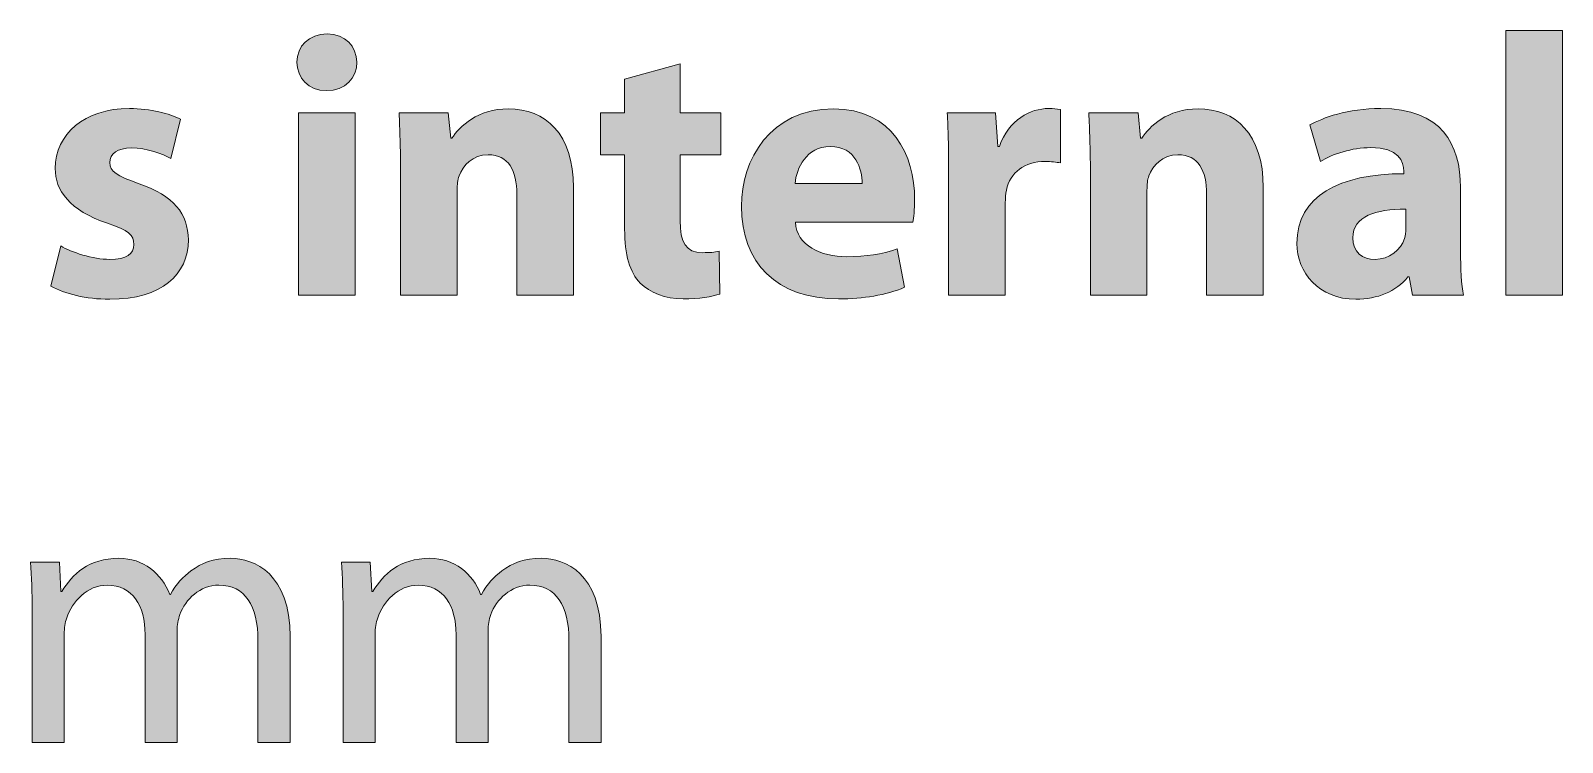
# Model space of a CAD drawing. Header units: inches. Extents: x 110 to 587, y -364 to 80.
# Drawn here: x 546.06 to 574.82, y -68.34 to -54.97 of the extents above; entities that cross this region are included whole.
import ezdxf

# ---------------------------------------------------------------- set-up
doc = ezdxf.new("R2010")
doc.units = ezdxf.units.IN
doc.header["$MEASUREMENT"] = 0
doc.layers.add('description', color=7, linetype='Continuous')

# ---------------------------------------------------------------- blocks, each defined once
blk = doc.blocks.new('block 25')
at = {"layer": 'description'}
h = blk.add_hatch(color=252, dxfattribs=at)
h.dxf.hatch_style = 2
edge = h.paths.add_edge_path()
edge.add_spline(control_points=[(552.189, -55.568), (552.189, -55.862), (551.972, -56.1), (551.615, -56.1), (551.28, -56.1), (551.063, -55.862), (551.063, -55.568), (551.063, -55.267), (551.287, -55.036), (551.629, -55.036), (551.972, -55.036), (552.182, -55.267), (552.189, -55.568)], knot_values=[0, 0, 0, 0, 1, 1, 1, 2, 2, 2, 3, 3, 3, 4, 4, 4, 4], degree=3, periodic=1)
h.paths.add_polyline_path([(551.091, -59.942), (551.091, -56.52), (552.154, -56.52), (552.154, -59.942)])
h = blk.add_hatch(color=252, dxfattribs=at)
h.dxf.hatch_style = 2
h.paths.add_polyline_path([(573.756, -54.973), (574.82, -54.973), (574.82, -59.942), (573.756, -59.942)])
h = blk.add_hatch(color=252, dxfattribs=at)
h.dxf.hatch_style = 2
edge = h.paths.add_edge_path()
edge.add_spline(control_points=[(558.258, -55.596), (558.258, -55.596), (558.258, -56.52), (558.258, -56.52), (558.258, -56.52), (559.021, -56.52), (559.021, -56.52), (559.021, -56.52), (559.021, -57.304), (559.021, -57.304), (559.021, -57.304), (558.258, -57.304), (558.258, -57.304), (558.258, -57.304), (558.258, -58.542), (558.258, -58.542), (558.258, -58.955), (558.363, -59.144), (558.678, -59.144), (558.825, -59.144), (558.895, -59.137), (558.993, -59.116), (558.993, -59.116), (559, -59.921), (559, -59.921), (558.867, -59.97), (558.608, -60.012), (558.314, -60.012), (557.971, -60.012), (557.684, -59.893), (557.509, -59.718), (557.313, -59.515), (557.216, -59.186), (557.216, -58.703), (557.216, -58.703), (557.216, -57.304), (557.216, -57.304), (557.216, -57.304), (556.761, -57.304), (556.761, -57.304), (556.761, -57.304), (556.761, -56.52), (556.761, -56.52), (556.761, -56.52), (557.216, -56.52), (557.216, -56.52), (557.216, -56.52), (557.216, -55.883), (557.216, -55.883), (557.216, -55.883), (558.258, -55.596), (558.258, -55.596)], knot_values=[0, 0, 0, 0, 1, 1, 1, 2, 2, 2, 3, 3, 3, 4, 4, 4, 5, 5, 5, 6, 6, 6, 7, 7, 7, 8, 8, 8, 9, 9, 9, 10, 10, 10, 11, 11, 11, 12, 12, 12, 13, 13, 13, 14, 14, 14, 15, 15, 15, 16, 16, 16, 17, 17, 17, 17], degree=3, periodic=1)
h = blk.add_hatch(color=252, dxfattribs=at)
h.dxf.hatch_style = 2
edge = h.paths.add_edge_path()
edge.add_spline(control_points=[(546.632, -59.018), (546.828, -59.137), (547.233, -59.27), (547.548, -59.27), (547.87, -59.27), (548.003, -59.165), (548.003, -58.99), (548.003, -58.808), (547.898, -58.724), (547.507, -58.591), (546.793, -58.353), (546.52, -57.969), (546.527, -57.563), (546.527, -56.919), (547.073, -56.436), (547.919, -56.436), (548.318, -56.436), (548.668, -56.534), (548.878, -56.639), (548.878, -56.639), (548.696, -57.374), (548.696, -57.374), (548.542, -57.29), (548.241, -57.178), (547.955, -57.178), (547.695, -57.178), (547.548, -57.283), (547.548, -57.451), (547.548, -57.619), (547.681, -57.703), (548.101, -57.85), (548.752, -58.073), (549.018, -58.409), (549.025, -58.906), (549.025, -59.55), (548.528, -60.019), (547.548, -60.019), (547.1, -60.019), (546.702, -59.914), (546.443, -59.774), (546.443, -59.774), (546.632, -59.018), (546.632, -59.018)], knot_values=[0, 0, 0, 0, 1, 1, 1, 2, 2, 2, 3, 3, 3, 4, 4, 4, 5, 5, 5, 6, 6, 6, 7, 7, 7, 8, 8, 8, 9, 9, 9, 10, 10, 10, 11, 11, 11, 12, 12, 12, 13, 13, 13, 14, 14, 14, 14], degree=3, periodic=1)
h = blk.add_hatch(color=252, dxfattribs=at)
h.dxf.hatch_style = 2
edge = h.paths.add_edge_path()
edge.add_spline(control_points=[(553.008, -57.612), (553.008, -57.185), (552.995, -56.828), (552.981, -56.52), (552.981, -56.52), (553.904, -56.52), (553.904, -56.52), (553.904, -56.52), (553.953, -56.996), (553.953, -56.996), (553.953, -56.996), (553.974, -56.996), (553.974, -56.996), (554.114, -56.772), (554.457, -56.443), (555.031, -56.443), (555.731, -56.443), (556.255, -56.912), (556.255, -57.92), (556.255, -57.92), (556.255, -59.942), (556.255, -59.942), (556.255, -59.942), (555.192, -59.942), (555.192, -59.942), (555.192, -59.942), (555.192, -58.046), (555.192, -58.046), (555.192, -57.605), (555.038, -57.304), (554.653, -57.304), (554.359, -57.304), (554.184, -57.507), (554.107, -57.703), (554.079, -57.773), (554.072, -57.871), (554.072, -57.969), (554.072, -57.969), (554.072, -59.942), (554.072, -59.942), (554.072, -59.942), (553.008, -59.942), (553.008, -59.942), (553.008, -59.942), (553.008, -57.612), (553.008, -57.612)], knot_values=[0, 0, 0, 0, 1, 1, 1, 2, 2, 2, 3, 3, 3, 4, 4, 4, 5, 5, 5, 6, 6, 6, 7, 7, 7, 8, 8, 8, 9, 9, 9, 10, 10, 10, 11, 11, 11, 12, 12, 12, 13, 13, 13, 14, 14, 14, 15, 15, 15, 15], degree=3, periodic=1)
h = blk.add_hatch(color=252, dxfattribs=at)
h.dxf.hatch_style = 2
edge = h.paths.add_edge_path()
edge.add_spline(control_points=[(560.421, -58.57), (560.449, -59.011), (560.89, -59.221), (561.387, -59.221), (561.751, -59.221), (562.045, -59.172), (562.332, -59.074), (562.332, -59.074), (562.471, -59.795), (562.471, -59.795), (562.121, -59.942), (561.695, -60.012), (561.233, -60.012), (560.071, -60.012), (559.407, -59.34), (559.407, -58.27), (559.407, -57.402), (559.946, -56.443), (561.135, -56.443), (562.241, -56.443), (562.66, -57.304), (562.66, -58.15), (562.66, -58.332), (562.64, -58.493), (562.625, -58.57), (562.625, -58.57), (560.421, -58.57), (560.421, -58.57)], knot_values=[0, 0, 0, 0, 1, 1, 1, 2, 2, 2, 3, 3, 3, 4, 4, 4, 5, 5, 5, 6, 6, 6, 7, 7, 7, 8, 8, 8, 9, 9, 9, 9], degree=3, periodic=1)
edge = h.paths.add_edge_path()
edge.add_spline(control_points=[(561.674, -57.843), (561.674, -57.584), (561.562, -57.15), (561.072, -57.15), (560.624, -57.15), (560.442, -57.563), (560.414, -57.843), (560.414, -57.843), (561.674, -57.843), (561.674, -57.843)], knot_values=[0, 0, 0, 0, 1, 1, 1, 2, 2, 2, 3, 3, 3, 3], degree=3, periodic=1)
h = blk.add_hatch(color=252, dxfattribs=at)
h.dxf.hatch_style = 2
edge = h.paths.add_edge_path()
edge.add_spline(control_points=[(563.298, -57.647), (563.298, -57.143), (563.291, -56.814), (563.271, -56.52), (563.271, -56.52), (564.18, -56.52), (564.18, -56.52), (564.18, -56.52), (564.222, -57.15), (564.222, -57.15), (564.222, -57.15), (564.25, -57.15), (564.25, -57.15), (564.425, -56.646), (564.838, -56.436), (565.174, -56.436), (565.272, -56.436), (565.321, -56.443), (565.398, -56.457), (565.398, -56.457), (565.398, -57.458), (565.398, -57.458), (565.314, -57.444), (565.23, -57.43), (565.111, -57.43), (564.719, -57.43), (564.453, -57.64), (564.383, -57.969), (564.369, -58.039), (564.362, -58.123), (564.362, -58.206), (564.362, -58.206), (564.362, -59.942), (564.362, -59.942), (564.362, -59.942), (563.298, -59.942), (563.298, -59.942), (563.298, -59.942), (563.298, -57.647), (563.298, -57.647)], knot_values=[0, 0, 0, 0, 1, 1, 1, 2, 2, 2, 3, 3, 3, 4, 4, 4, 5, 5, 5, 6, 6, 6, 7, 7, 7, 8, 8, 8, 9, 9, 9, 10, 10, 10, 11, 11, 11, 12, 12, 12, 13, 13, 13, 13], degree=3, periodic=1)
h = blk.add_hatch(color=252, dxfattribs=at)
h.dxf.hatch_style = 2
edge = h.paths.add_edge_path()
edge.add_spline(control_points=[(565.959, -57.612), (565.959, -57.185), (565.944, -56.828), (565.93, -56.52), (565.93, -56.52), (566.854, -56.52), (566.854, -56.52), (566.854, -56.52), (566.903, -56.996), (566.903, -56.996), (566.903, -56.996), (566.924, -56.996), (566.924, -56.996), (567.064, -56.772), (567.407, -56.443), (567.981, -56.443), (568.681, -56.443), (569.205, -56.912), (569.205, -57.92), (569.205, -57.92), (569.205, -59.942), (569.205, -59.942), (569.205, -59.942), (568.142, -59.942), (568.142, -59.942), (568.142, -59.942), (568.142, -58.046), (568.142, -58.046), (568.142, -57.605), (567.988, -57.304), (567.603, -57.304), (567.309, -57.304), (567.134, -57.507), (567.057, -57.703), (567.029, -57.773), (567.022, -57.871), (567.022, -57.969), (567.022, -57.969), (567.022, -59.942), (567.022, -59.942), (567.022, -59.942), (565.959, -59.942), (565.959, -59.942), (565.959, -59.942), (565.959, -57.612), (565.959, -57.612)], knot_values=[0, 0, 0, 0, 1, 1, 1, 2, 2, 2, 3, 3, 3, 4, 4, 4, 5, 5, 5, 6, 6, 6, 7, 7, 7, 8, 8, 8, 9, 9, 9, 10, 10, 10, 11, 11, 11, 12, 12, 12, 13, 13, 13, 14, 14, 14, 15, 15, 15, 15], degree=3, periodic=1)
h = blk.add_hatch(color=252, dxfattribs=at)
h.dxf.hatch_style = 2
edge = h.paths.add_edge_path()
edge.add_spline(control_points=[(572.908, -59.116), (572.908, -59.438), (572.923, -59.753), (572.965, -59.942), (572.965, -59.942), (572.006, -59.942), (572.006, -59.942), (572.006, -59.942), (571.943, -59.599), (571.943, -59.599), (571.943, -59.599), (571.922, -59.599), (571.922, -59.599), (571.698, -59.872), (571.348, -60.019), (570.942, -60.019), (570.249, -60.019), (569.836, -59.515), (569.836, -58.969), (569.836, -58.081), (570.634, -57.661), (571.845, -57.661), (571.845, -57.661), (571.845, -57.619), (571.845, -57.619), (571.845, -57.43), (571.747, -57.171), (571.222, -57.171), (570.872, -57.171), (570.501, -57.29), (570.277, -57.43), (570.277, -57.43), (570.081, -56.744), (570.081, -56.744), (570.319, -56.611), (570.788, -56.436), (571.411, -56.436), (572.552, -56.436), (572.908, -57.108), (572.908, -57.92), (572.908, -57.92), (572.908, -59.116), (572.908, -59.116)], knot_values=[0, 0, 0, 0, 1, 1, 1, 2, 2, 2, 3, 3, 3, 4, 4, 4, 5, 5, 5, 6, 6, 6, 7, 7, 7, 8, 8, 8, 9, 9, 9, 10, 10, 10, 11, 11, 11, 12, 12, 12, 13, 13, 13, 14, 14, 14, 14], degree=3, periodic=1)
edge = h.paths.add_edge_path()
edge.add_spline(control_points=[(571.88, -58.326), (571.32, -58.326), (570.886, -58.458), (570.886, -58.864), (570.886, -59.137), (571.068, -59.27), (571.306, -59.27), (571.565, -59.27), (571.789, -59.095), (571.859, -58.878), (571.873, -58.822), (571.88, -58.759), (571.88, -58.696), (571.88, -58.696), (571.88, -58.326), (571.88, -58.326)], knot_values=[0, 0, 0, 0, 1, 1, 1, 2, 2, 2, 3, 3, 3, 4, 4, 4, 5, 5, 5, 5], degree=3, periodic=1)
h = blk.add_hatch(color=252, dxfattribs=at)
h.dxf.hatch_style = 2
edge = h.paths.add_edge_path()
edge.add_spline(control_points=[(546.092, -65.872), (546.092, -65.515), (546.078, -65.235), (546.064, -64.955), (546.064, -64.955), (546.603, -64.955), (546.603, -64.955), (546.603, -64.955), (546.631, -65.508), (546.631, -65.508), (546.631, -65.508), (546.652, -65.508), (546.652, -65.508), (546.841, -65.186), (547.156, -64.885), (547.722, -64.885), (548.177, -64.885), (548.527, -65.165), (548.674, -65.564), (548.674, -65.564), (548.688, -65.564), (548.688, -65.564), (548.793, -65.368), (548.933, -65.228), (549.073, -65.123), (549.276, -64.969), (549.493, -64.885), (549.815, -64.885), (550.27, -64.885), (550.935, -65.179), (550.935, -66.355), (550.935, -66.355), (550.935, -68.342), (550.935, -68.342), (550.935, -68.342), (550.332, -68.342), (550.332, -68.342), (550.332, -68.342), (550.332, -66.431), (550.332, -66.431), (550.332, -65.774), (550.088, -65.389), (549.598, -65.389), (549.241, -65.389), (548.975, -65.648), (548.863, -65.942), (548.835, -66.033), (548.814, -66.138), (548.814, -66.25), (548.814, -66.25), (548.814, -68.342), (548.814, -68.342), (548.814, -68.342), (548.212, -68.342), (548.212, -68.342), (548.212, -68.342), (548.212, -66.313), (548.212, -66.313), (548.212, -65.774), (547.974, -65.389), (547.505, -65.389), (547.128, -65.389), (546.841, -65.697), (546.743, -66.005), (546.708, -66.089), (546.694, -66.201), (546.694, -66.306), (546.694, -66.306), (546.694, -68.342), (546.694, -68.342), (546.694, -68.342), (546.092, -68.342), (546.092, -68.342), (546.092, -68.342), (546.092, -65.872), (546.092, -65.872)], knot_values=[0, 0, 0, 0, 1, 1, 1, 2, 2, 2, 3, 3, 3, 4, 4, 4, 5, 5, 5, 6, 6, 6, 7, 7, 7, 8, 8, 8, 9, 9, 9, 10, 10, 10, 11, 11, 11, 12, 12, 12, 13, 13, 13, 14, 14, 14, 15, 15, 15, 16, 16, 16, 17, 17, 17, 18, 18, 18, 19, 19, 19, 20, 20, 20, 21, 21, 21, 22, 22, 22, 23, 23, 23, 24, 24, 24, 25, 25, 25, 25], degree=3, periodic=1)
h = blk.add_hatch(color=252, dxfattribs=at)
h.dxf.hatch_style = 2
edge = h.paths.add_edge_path()
edge.add_spline(control_points=[(551.93, -65.872), (551.93, -65.515), (551.916, -65.235), (551.902, -64.955), (551.902, -64.955), (552.441, -64.955), (552.441, -64.955), (552.441, -64.955), (552.469, -65.508), (552.469, -65.508), (552.469, -65.508), (552.49, -65.508), (552.49, -65.508), (552.679, -65.186), (552.994, -64.885), (553.56, -64.885), (554.015, -64.885), (554.365, -65.165), (554.512, -65.564), (554.512, -65.564), (554.526, -65.564), (554.526, -65.564), (554.631, -65.368), (554.771, -65.228), (554.911, -65.123), (555.114, -64.969), (555.331, -64.885), (555.653, -64.885), (556.108, -64.885), (556.773, -65.179), (556.773, -66.355), (556.773, -66.355), (556.773, -68.342), (556.773, -68.342), (556.773, -68.342), (556.17, -68.342), (556.17, -68.342), (556.17, -68.342), (556.17, -66.431), (556.17, -66.431), (556.17, -65.774), (555.926, -65.389), (555.436, -65.389), (555.079, -65.389), (554.813, -65.648), (554.701, -65.942), (554.673, -66.033), (554.652, -66.138), (554.652, -66.25), (554.652, -66.25), (554.652, -68.342), (554.652, -68.342), (554.652, -68.342), (554.05, -68.342), (554.05, -68.342), (554.05, -68.342), (554.05, -66.313), (554.05, -66.313), (554.05, -65.774), (553.813, -65.389), (553.343, -65.389), (552.966, -65.389), (552.679, -65.697), (552.581, -66.005), (552.546, -66.089), (552.532, -66.201), (552.532, -66.306), (552.532, -66.306), (552.532, -68.342), (552.532, -68.342), (552.532, -68.342), (551.93, -68.342), (551.93, -68.342), (551.93, -68.342), (551.93, -65.872), (551.93, -65.872)], knot_values=[0, 0, 0, 0, 1, 1, 1, 2, 2, 2, 3, 3, 3, 4, 4, 4, 5, 5, 5, 6, 6, 6, 7, 7, 7, 8, 8, 8, 9, 9, 9, 10, 10, 10, 11, 11, 11, 12, 12, 12, 13, 13, 13, 14, 14, 14, 15, 15, 15, 16, 16, 16, 17, 17, 17, 18, 18, 18, 19, 19, 19, 20, 20, 20, 21, 21, 21, 22, 22, 22, 23, 23, 23, 24, 24, 24, 25, 25, 25, 25], degree=3, periodic=1)
at = {"layer": 'description', "lineweight": 0}
for points in [[(573.756, -54.973), (574.82, -54.973), (574.82, -59.942), (573.756, -59.942), (573.756, -54.973)], [(551.091, -59.942), (551.091, -56.52), (552.154, -56.52), (552.154, -59.942), (551.091, -59.942)]]:
    blk.add_lwpolyline(points, dxfattribs=at)
for points, knots in [([(552.189, -55.568), (552.189, -55.862), (551.972, -56.1), (551.615, -56.1), (551.28, -56.1), (551.063, -55.862), (551.063, -55.568), (551.063, -55.267), (551.287, -55.036), (551.629, -55.036), (551.972, -55.036), (552.182, -55.267), (552.189, -55.568)], [0, 0, 0, 0, 1, 1, 1, 2, 2, 2, 3, 3, 3, 4, 4, 4, 4]), ([(558.258, -55.596), (558.258, -55.596), (558.258, -56.52), (558.258, -56.52), (558.258, -56.52), (559.021, -56.52), (559.021, -56.52), (559.021, -56.52), (559.021, -57.304), (559.021, -57.304), (559.021, -57.304), (558.258, -57.304), (558.258, -57.304), (558.258, -57.304), (558.258, -58.542), (558.258, -58.542), (558.258, -58.955), (558.363, -59.144), (558.678, -59.144), (558.825, -59.144), (558.895, -59.137), (558.993, -59.116), (558.993, -59.116), (559, -59.921), (559, -59.921), (558.867, -59.97), (558.608, -60.012), (558.314, -60.012), (557.971, -60.012), (557.684, -59.893), (557.509, -59.718), (557.313, -59.515), (557.216, -59.186), (557.216, -58.703), (557.216, -58.703), (557.216, -57.304), (557.216, -57.304), (557.216, -57.304), (556.761, -57.304), (556.761, -57.304), (556.761, -57.304), (556.761, -56.52), (556.761, -56.52), (556.761, -56.52), (557.216, -56.52), (557.216, -56.52), (557.216, -56.52), (557.216, -55.883), (557.216, -55.883), (557.216, -55.883), (558.258, -55.596), (558.258, -55.596)], [0, 0, 0, 0, 1, 1, 1, 2, 2, 2, 3, 3, 3, 4, 4, 4, 5, 5, 5, 6, 6, 6, 7, 7, 7, 8, 8, 8, 9, 9, 9, 10, 10, 10, 11, 11, 11, 12, 12, 12, 13, 13, 13, 14, 14, 14, 15, 15, 15, 16, 16, 16, 17, 17, 17, 17]), ([(546.632, -59.018), (546.828, -59.137), (547.233, -59.27), (547.548, -59.27), (547.87, -59.27), (548.003, -59.165), (548.003, -58.99), (548.003, -58.808), (547.898, -58.724), (547.507, -58.591), (546.793, -58.353), (546.52, -57.969), (546.527, -57.563), (546.527, -56.919), (547.073, -56.436), (547.919, -56.436), (548.318, -56.436), (548.668, -56.534), (548.878, -56.639), (548.878, -56.639), (548.696, -57.374), (548.696, -57.374), (548.542, -57.29), (548.241, -57.178), (547.955, -57.178), (547.695, -57.178), (547.548, -57.283), (547.548, -57.451), (547.548, -57.619), (547.681, -57.703), (548.101, -57.85), (548.752, -58.073), (549.018, -58.409), (549.025, -58.906), (549.025, -59.55), (548.528, -60.019), (547.548, -60.019), (547.1, -60.019), (546.702, -59.914), (546.443, -59.774), (546.443, -59.774), (546.632, -59.018), (546.632, -59.018)], [0, 0, 0, 0, 1, 1, 1, 2, 2, 2, 3, 3, 3, 4, 4, 4, 5, 5, 5, 6, 6, 6, 7, 7, 7, 8, 8, 8, 9, 9, 9, 10, 10, 10, 11, 11, 11, 12, 12, 12, 13, 13, 13, 14, 14, 14, 14]), ([(553.008, -57.612), (553.008, -57.185), (552.995, -56.828), (552.981, -56.52), (552.981, -56.52), (553.904, -56.52), (553.904, -56.52), (553.904, -56.52), (553.953, -56.996), (553.953, -56.996), (553.953, -56.996), (553.974, -56.996), (553.974, -56.996), (554.114, -56.772), (554.457, -56.443), (555.031, -56.443), (555.731, -56.443), (556.255, -56.912), (556.255, -57.92), (556.255, -57.92), (556.255, -59.942), (556.255, -59.942), (556.255, -59.942), (555.192, -59.942), (555.192, -59.942), (555.192, -59.942), (555.192, -58.046), (555.192, -58.046), (555.192, -57.605), (555.038, -57.304), (554.653, -57.304), (554.359, -57.304), (554.184, -57.507), (554.107, -57.703), (554.079, -57.773), (554.072, -57.871), (554.072, -57.969), (554.072, -57.969), (554.072, -59.942), (554.072, -59.942), (554.072, -59.942), (553.008, -59.942), (553.008, -59.942), (553.008, -59.942), (553.008, -57.612), (553.008, -57.612)], [0, 0, 0, 0, 1, 1, 1, 2, 2, 2, 3, 3, 3, 4, 4, 4, 5, 5, 5, 6, 6, 6, 7, 7, 7, 8, 8, 8, 9, 9, 9, 10, 10, 10, 11, 11, 11, 12, 12, 12, 13, 13, 13, 14, 14, 14, 15, 15, 15, 15]), ([(560.421, -58.57), (560.449, -59.011), (560.89, -59.221), (561.387, -59.221), (561.751, -59.221), (562.045, -59.172), (562.332, -59.074), (562.332, -59.074), (562.471, -59.795), (562.471, -59.795), (562.121, -59.942), (561.695, -60.012), (561.233, -60.012), (560.071, -60.012), (559.407, -59.34), (559.407, -58.27), (559.407, -57.402), (559.946, -56.443), (561.135, -56.443), (562.241, -56.443), (562.66, -57.304), (562.66, -58.15), (562.66, -58.332), (562.64, -58.493), (562.625, -58.57), (562.625, -58.57), (560.421, -58.57), (560.421, -58.57)], [0, 0, 0, 0, 1, 1, 1, 2, 2, 2, 3, 3, 3, 4, 4, 4, 5, 5, 5, 6, 6, 6, 7, 7, 7, 8, 8, 8, 9, 9, 9, 9]), ([(563.298, -57.647), (563.298, -57.143), (563.291, -56.814), (563.271, -56.52), (563.271, -56.52), (564.18, -56.52), (564.18, -56.52), (564.18, -56.52), (564.222, -57.15), (564.222, -57.15), (564.222, -57.15), (564.25, -57.15), (564.25, -57.15), (564.425, -56.646), (564.838, -56.436), (565.174, -56.436), (565.272, -56.436), (565.321, -56.443), (565.398, -56.457), (565.398, -56.457), (565.398, -57.458), (565.398, -57.458), (565.314, -57.444), (565.23, -57.43), (565.111, -57.43), (564.719, -57.43), (564.453, -57.64), (564.383, -57.969), (564.369, -58.039), (564.362, -58.123), (564.362, -58.206), (564.362, -58.206), (564.362, -59.942), (564.362, -59.942), (564.362, -59.942), (563.298, -59.942), (563.298, -59.942), (563.298, -59.942), (563.298, -57.647), (563.298, -57.647)], [0, 0, 0, 0, 1, 1, 1, 2, 2, 2, 3, 3, 3, 4, 4, 4, 5, 5, 5, 6, 6, 6, 7, 7, 7, 8, 8, 8, 9, 9, 9, 10, 10, 10, 11, 11, 11, 12, 12, 12, 13, 13, 13, 13]), ([(565.959, -57.612), (565.959, -57.185), (565.944, -56.828), (565.93, -56.52), (565.93, -56.52), (566.854, -56.52), (566.854, -56.52), (566.854, -56.52), (566.903, -56.996), (566.903, -56.996), (566.903, -56.996), (566.924, -56.996), (566.924, -56.996), (567.064, -56.772), (567.407, -56.443), (567.981, -56.443), (568.681, -56.443), (569.205, -56.912), (569.205, -57.92), (569.205, -57.92), (569.205, -59.942), (569.205, -59.942), (569.205, -59.942), (568.142, -59.942), (568.142, -59.942), (568.142, -59.942), (568.142, -58.046), (568.142, -58.046), (568.142, -57.605), (567.988, -57.304), (567.603, -57.304), (567.309, -57.304), (567.134, -57.507), (567.057, -57.703), (567.029, -57.773), (567.022, -57.871), (567.022, -57.969), (567.022, -57.969), (567.022, -59.942), (567.022, -59.942), (567.022, -59.942), (565.959, -59.942), (565.959, -59.942), (565.959, -59.942), (565.959, -57.612), (565.959, -57.612)], [0, 0, 0, 0, 1, 1, 1, 2, 2, 2, 3, 3, 3, 4, 4, 4, 5, 5, 5, 6, 6, 6, 7, 7, 7, 8, 8, 8, 9, 9, 9, 10, 10, 10, 11, 11, 11, 12, 12, 12, 13, 13, 13, 14, 14, 14, 15, 15, 15, 15]), ([(572.908, -59.116), (572.908, -59.438), (572.923, -59.753), (572.965, -59.942), (572.965, -59.942), (572.006, -59.942), (572.006, -59.942), (572.006, -59.942), (571.943, -59.599), (571.943, -59.599), (571.943, -59.599), (571.922, -59.599), (571.922, -59.599), (571.698, -59.872), (571.348, -60.019), (570.942, -60.019), (570.249, -60.019), (569.836, -59.515), (569.836, -58.969), (569.836, -58.081), (570.634, -57.661), (571.845, -57.661), (571.845, -57.661), (571.845, -57.619), (571.845, -57.619), (571.845, -57.43), (571.747, -57.171), (571.222, -57.171), (570.872, -57.171), (570.501, -57.29), (570.277, -57.43), (570.277, -57.43), (570.081, -56.744), (570.081, -56.744), (570.319, -56.611), (570.788, -56.436), (571.411, -56.436), (572.552, -56.436), (572.908, -57.108), (572.908, -57.92), (572.908, -57.92), (572.908, -59.116), (572.908, -59.116)], [0, 0, 0, 0, 1, 1, 1, 2, 2, 2, 3, 3, 3, 4, 4, 4, 5, 5, 5, 6, 6, 6, 7, 7, 7, 8, 8, 8, 9, 9, 9, 10, 10, 10, 11, 11, 11, 12, 12, 12, 13, 13, 13, 14, 14, 14, 14]), ([(561.674, -57.843), (561.674, -57.584), (561.562, -57.15), (561.072, -57.15), (560.624, -57.15), (560.442, -57.563), (560.414, -57.843), (560.414, -57.843), (561.674, -57.843), (561.674, -57.843)], [0, 0, 0, 0, 1, 1, 1, 2, 2, 2, 3, 3, 3, 3]), ([(571.88, -58.326), (571.32, -58.326), (570.886, -58.458), (570.886, -58.864), (570.886, -59.137), (571.068, -59.27), (571.306, -59.27), (571.565, -59.27), (571.789, -59.095), (571.859, -58.878), (571.873, -58.822), (571.88, -58.759), (571.88, -58.696), (571.88, -58.696), (571.88, -58.326), (571.88, -58.326)], [0, 0, 0, 0, 1, 1, 1, 2, 2, 2, 3, 3, 3, 4, 4, 4, 5, 5, 5, 5]), ([(546.092, -65.872), (546.092, -65.515), (546.078, -65.235), (546.064, -64.955), (546.064, -64.955), (546.603, -64.955), (546.603, -64.955), (546.603, -64.955), (546.631, -65.508), (546.631, -65.508), (546.631, -65.508), (546.652, -65.508), (546.652, -65.508), (546.841, -65.186), (547.156, -64.885), (547.722, -64.885), (548.177, -64.885), (548.527, -65.165), (548.674, -65.564), (548.674, -65.564), (548.688, -65.564), (548.688, -65.564), (548.793, -65.368), (548.933, -65.228), (549.073, -65.123), (549.276, -64.969), (549.493, -64.885), (549.815, -64.885), (550.27, -64.885), (550.935, -65.179), (550.935, -66.355), (550.935, -66.355), (550.935, -68.342), (550.935, -68.342), (550.935, -68.342), (550.332, -68.342), (550.332, -68.342), (550.332, -68.342), (550.332, -66.431), (550.332, -66.431), (550.332, -65.774), (550.088, -65.389), (549.598, -65.389), (549.241, -65.389), (548.975, -65.648), (548.863, -65.942), (548.835, -66.033), (548.814, -66.138), (548.814, -66.25), (548.814, -66.25), (548.814, -68.342), (548.814, -68.342), (548.814, -68.342), (548.212, -68.342), (548.212, -68.342), (548.212, -68.342), (548.212, -66.313), (548.212, -66.313), (548.212, -65.774), (547.974, -65.389), (547.505, -65.389), (547.128, -65.389), (546.841, -65.697), (546.743, -66.005), (546.708, -66.089), (546.694, -66.201), (546.694, -66.306), (546.694, -66.306), (546.694, -68.342), (546.694, -68.342), (546.694, -68.342), (546.092, -68.342), (546.092, -68.342), (546.092, -68.342), (546.092, -65.872), (546.092, -65.872)], [0, 0, 0, 0, 1, 1, 1, 2, 2, 2, 3, 3, 3, 4, 4, 4, 5, 5, 5, 6, 6, 6, 7, 7, 7, 8, 8, 8, 9, 9, 9, 10, 10, 10, 11, 11, 11, 12, 12, 12, 13, 13, 13, 14, 14, 14, 15, 15, 15, 16, 16, 16, 17, 17, 17, 18, 18, 18, 19, 19, 19, 20, 20, 20, 21, 21, 21, 22, 22, 22, 23, 23, 23, 24, 24, 24, 25, 25, 25, 25]), ([(551.93, -65.872), (551.93, -65.515), (551.916, -65.235), (551.902, -64.955), (551.902, -64.955), (552.441, -64.955), (552.441, -64.955), (552.441, -64.955), (552.469, -65.508), (552.469, -65.508), (552.469, -65.508), (552.49, -65.508), (552.49, -65.508), (552.679, -65.186), (552.994, -64.885), (553.56, -64.885), (554.015, -64.885), (554.365, -65.165), (554.512, -65.564), (554.512, -65.564), (554.526, -65.564), (554.526, -65.564), (554.631, -65.368), (554.771, -65.228), (554.911, -65.123), (555.114, -64.969), (555.331, -64.885), (555.653, -64.885), (556.108, -64.885), (556.773, -65.179), (556.773, -66.355), (556.773, -66.355), (556.773, -68.342), (556.773, -68.342), (556.773, -68.342), (556.17, -68.342), (556.17, -68.342), (556.17, -68.342), (556.17, -66.431), (556.17, -66.431), (556.17, -65.774), (555.926, -65.389), (555.436, -65.389), (555.079, -65.389), (554.813, -65.648), (554.701, -65.942), (554.673, -66.033), (554.652, -66.138), (554.652, -66.25), (554.652, -66.25), (554.652, -68.342), (554.652, -68.342), (554.652, -68.342), (554.05, -68.342), (554.05, -68.342), (554.05, -68.342), (554.05, -66.313), (554.05, -66.313), (554.05, -65.774), (553.813, -65.389), (553.343, -65.389), (552.966, -65.389), (552.679, -65.697), (552.581, -66.005), (552.546, -66.089), (552.532, -66.201), (552.532, -66.306), (552.532, -66.306), (552.532, -68.342), (552.532, -68.342), (552.532, -68.342), (551.93, -68.342), (551.93, -68.342), (551.93, -68.342), (551.93, -65.872), (551.93, -65.872)], [0, 0, 0, 0, 1, 1, 1, 2, 2, 2, 3, 3, 3, 4, 4, 4, 5, 5, 5, 6, 6, 6, 7, 7, 7, 8, 8, 8, 9, 9, 9, 10, 10, 10, 11, 11, 11, 12, 12, 12, 13, 13, 13, 14, 14, 14, 15, 15, 15, 16, 16, 16, 17, 17, 17, 18, 18, 18, 19, 19, 19, 20, 20, 20, 21, 21, 21, 22, 22, 22, 23, 23, 23, 24, 24, 24, 25, 25, 25, 25])]:
    blk.add_open_spline(points, degree=3, knots=knots, dxfattribs=at)
blk = doc.blocks.new('block 24')
at = {"layer": 'description'}
blk.add_blockref('block 25', (0, 0), dxfattribs=at)

msp = doc.modelspace()

# ---------------------------------------------------------------- block references
at = {"layer": 'description'}
msp.add_blockref('block 24', (0, 0), dxfattribs=at)

doc.saveas('drawing.dxf')
